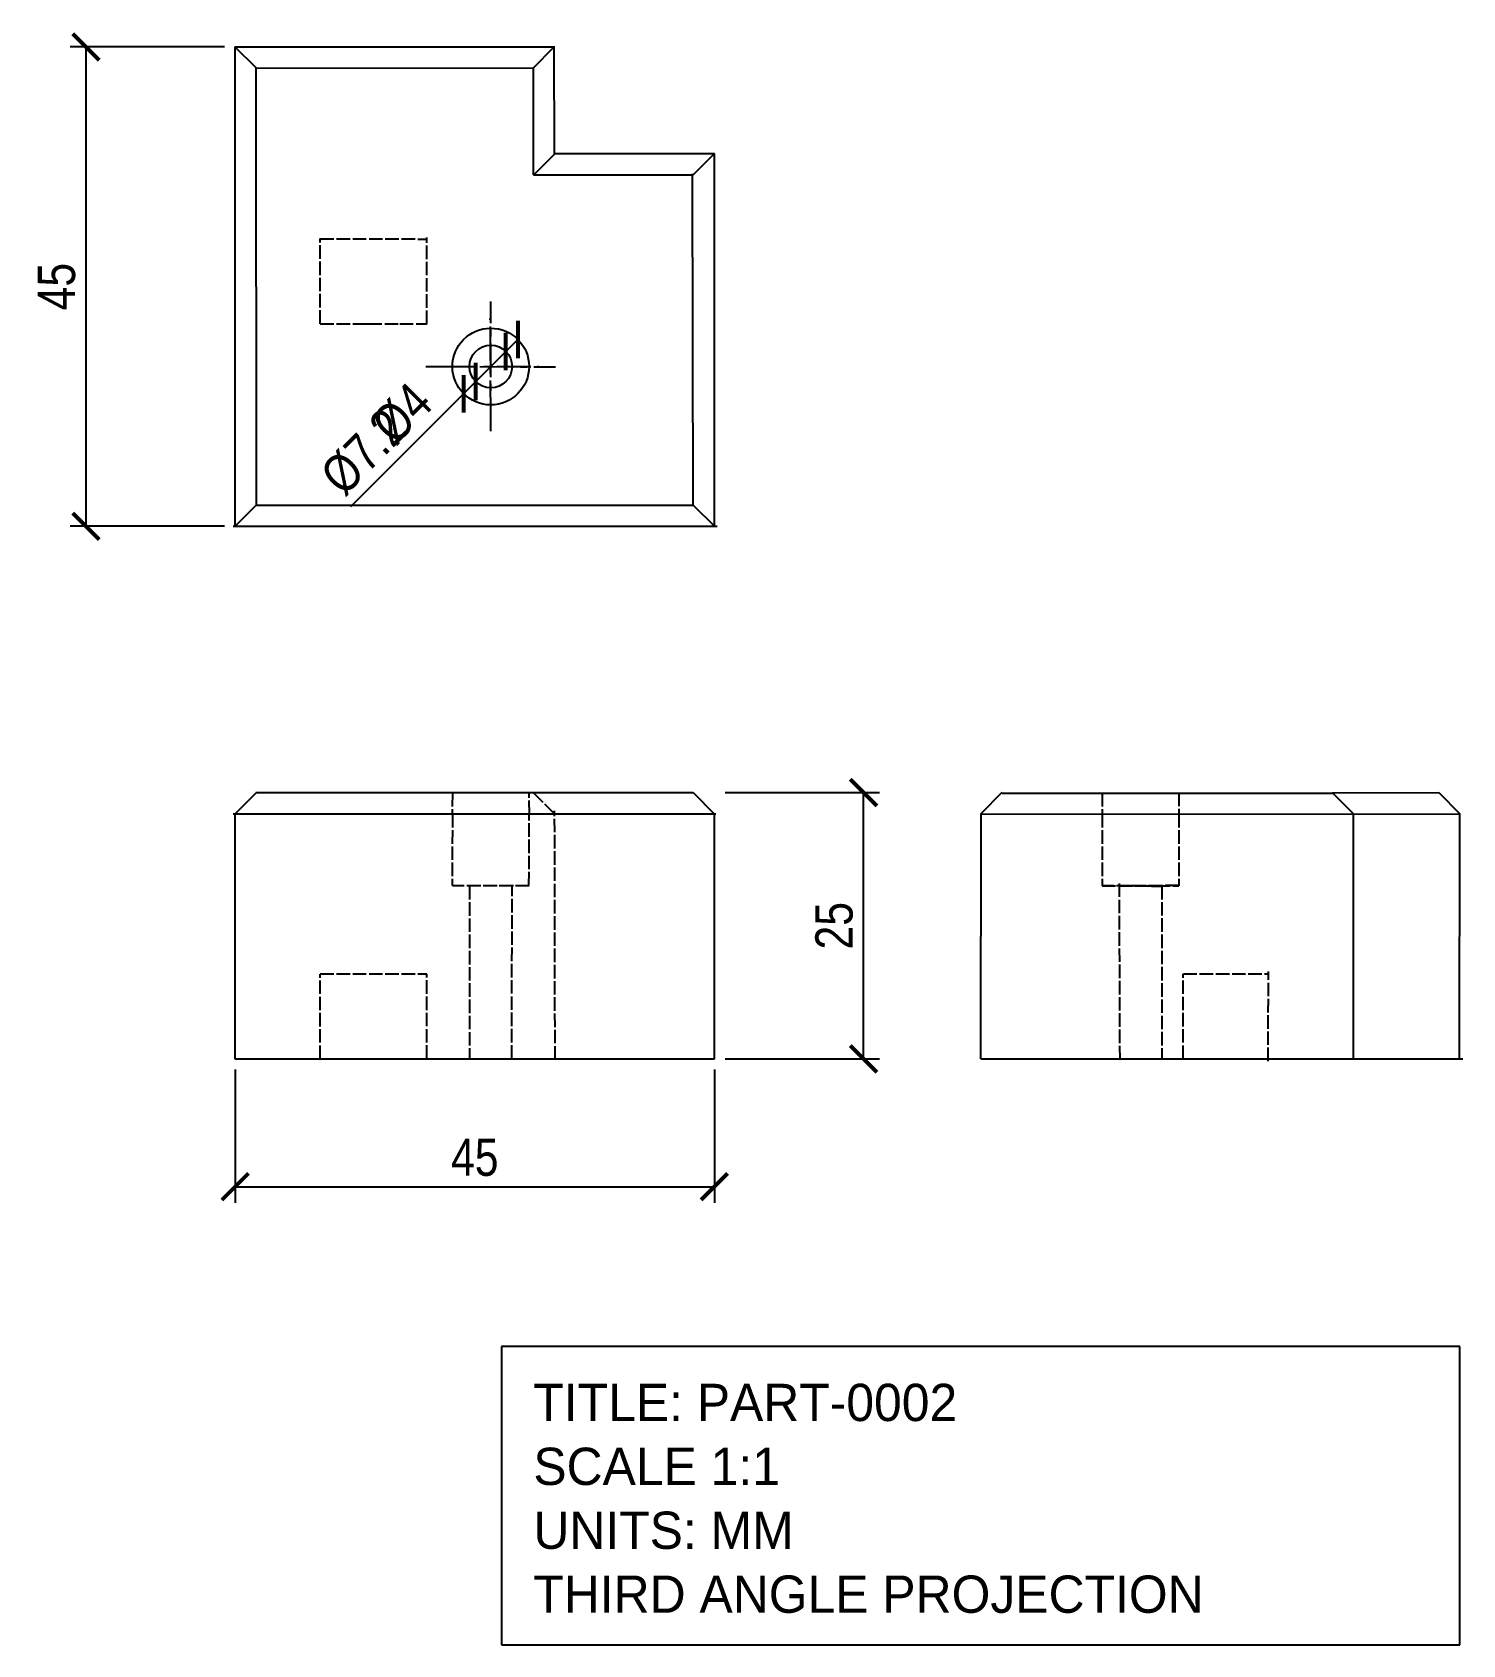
# Model space of a CAD drawing. Extents: x -19 to 115, y -55 to 96.
import ezdxf

# ---------------------------------------------------------------- set-up
doc = ezdxf.new("R2010")
doc.units = 0
doc.linetypes.add('CENTER', pattern=[5.08, 3.175, -0.635, 0.635, -0.635])
doc.linetypes.add('DASHED', pattern=[1.524, 1.27, -0.254])
for name, color, linetype in [('CENTER', 1, 'CENTER'), ('DIM', 3, 'CONTINUOUS'), ('HIDDEN', 8, 'DASHED'), ('TITLE', 5, 'CONTINUOUS'), ('VISIBLE', 7, 'CONTINUOUS')]:
    doc.layers.add(name, color=color, linetype=linetype)
doc.styles.add('OpenSansCondensed-Light', font='OpenSansCondensed-Light.ttf')
doc.dimstyles.new('EZDXF', dxfattribs={"dimtxt": 0.25, "dimasz": 0.175, "dimexe": 0.375, "dimexo": 0.125, "dimgap": 0.1, "dimtad": 1, "dimlfac": 100, "dimzin": 12, "dimdsep": 46, "dimtxsty": 'OpenSansCondensed-Light', "dimblk": 'ARCHTICK', "dimcen": 2.5, "dimazin": 3, "dimtfac": 0.5, "dimtmove": 2, "dimatfit": 3})

# ---------------------------------------------------------------- blocks, each defined once
blk = doc.blocks.new('_ARCHTICK')
at = {"color": 0, "linetype": 'BYBLOCK', "const_width": 0.15}
blk.add_lwpolyline([(-0.5, -0.5), (0.5, 0.5)], dxfattribs=at)

msp = doc.modelspace()

# ---------------------------------------------------------------- linework, layer by layer
at = {"layer": 'CENTER', "linetype": 'CENTER'}
for p, q in [((24.02, 58.92), (24, 71.1)), ((24, 60.5), (23.96, 69.5)), ((17.9, 65), (30.07, 64.98)), ((19.5, 65), (28.5, 65))]:
    msp.add_line(p, q, dxfattribs=at)
at = {"layer": 'HIDDEN', "linetype": 'DASHED'}
for p, q in [((7.97, 69.02), (7.97, 77.01)), ((8, 77), (18, 76.97)), ((18, 68.99), (18, 77.11)), ((8, 69), (11.36, 69)), ((11.34, 69), (12.52, 69)), ((12.52, 69), (15.46, 69)), ((15.46, 69), (18, 69)), ((20.41, 24.96), (20.37, 23.03)), ((27.63, 22.99), (27.6, 25.03)), ((27.98, 25.01), (30.03, 22.97)), ((81.42, 24.96), (81.4, 23)), ((88.6, 25), (88.6, 23)), ((20.4, 23), (20.38, 16.29)), ((27.59, 16.28), (27.6, 23)), ((30.04, -0.06), (30, 23.29)), ((81.4, 23), (81.4, 16.25)), ((88.6, 23), (88.6, 16.25)), ((27.6, 16.25), (20.4, 16.25)), ((26.13, 16.25), (21.97, 16.25)), ((21.99, 16.24), (22, 0)), ((25.99, 0.03), (26, 16.25)), ((88.59, 16.27), (81.4, 16.25)), ((81.4, 16.25), (85, 16.25)), ((82.99, 16.47), (83.05, -0.18)), ((83, 16.25), (87, 16.22)), ((85.03, 16.24), (83.05, 16.26)), ((87, 16.25), (85, 16.25)), ((85, 16.25), (88.6, 16.25)), ((87, 16.25), (87, 0)), ((7.98, 0), (7.97, 7.96)), ((8, 8), (18, 8)), ((18.01, 0.01), (18.01, 7.96)), ((89, 0), (89, 8)), ((89.03, 7.99), (97, 8)), ((97, -0.21), (97.01, 8.22))]:
    msp.add_line(p, q, dxfattribs=at)
at = {"layer": 'TITLE', "linetype": 'CONTINUOUS'}
for p, q in [((115, -27), (25, -27)), ((25, -27), (25, -55)), ((115, -55), (115, -27)), ((25, -55), (115, -55))]:
    msp.add_line(p, q, dxfattribs=at)
at = {"layer": 'VISIBLE', "linetype": 'CONTINUOUS'}
for p, q in [((2, 93), (-0.02, 95.02)), ((0, 50), (0, 95)), ((0, 95), (30.01, 95)), ((27.99, 93.01), (29.96, 95)), ((30, 85), (29.96, 94.98)), ((2.02, 51.98), (1.98, 93)), ((2.02, 93.03), (28, 93)), ((28, 83), (28, 93)), ((28.01, 82.98), (30.03, 84.97)), ((30, 85), (45, 85)), ((43, 83), (45, 85)), ((45.01, 70.42), (45, 85)), ((28, 83), (43, 83)), ((42.99, 51.89), (42.95, 83.09)), ((45, 63.59), (45, 70.45)), ((45, 50), (45, 63.59)), ((0, 50), (2, 52.01)), ((2, 52), (43, 52)), ((43, 52), (45, 50)), ((-0.17, 50), (45.26, 50)), ((0, 23), (2.01, 25.02)), ((1.96, 25.02), (43, 25)), ((43, 25), (45, 22.97)), ((72, 25), (70, 23)), ((72.01, 24.95), (103.02, 24.96)), ((102.99, 24.98), (113, 25)), ((103.01, 25), (105, 23)), ((113, 25), (115, 23)), ((-0.17, 23.02), (45.14, 23)), ((0, 0), (0, 23)), ((45, 0), (45.02, 23.03)), ((69.98, 22.99), (105.02, 23)), ((70, 0), (70.04, 23)), ((104.98, 22.98), (114.99, 23.01)), ((105, 0), (105, 23)), ((114.96, -0.02), (114.99, 23.01)), ((-0.03, 0.02), (34.82, 0)), ((34.7, 0.01), (45, 0.02)), ((70, 0), (105, 0)), ((104.88, 0), (115.26, 0))]:
    msp.add_line(p, q, dxfattribs=at)
for radius in [3.6, 2]:
    msp.add_circle((24, 65), radius, dxfattribs=at)

# ---------------------------------------------------------------- texts
at = {"layer": 'TITLE'}
for s, p in [('TITLE: PART-0002', (28, -34)), ('SCALE 1:1', (28, -40)), ('UNITS: MM', (28, -46)), ('THIRD ANGLE PROJECTION', (28, -52))]:
    msp.add_text(s, height=3.5, dxfattribs=at).set_placement(p)

# ---------------------------------------------------------------- dimensions: what is measured, and where the dimension line sits
at = {"layer": 'DIM'}
for base, p1, p2 in [((-14, 50), (0, 50), (0, 95)), ((59, 0), (45, 0), (45, 25))]:
    msp.add_linear_dim(base=base, p1=p1, p2=p2, angle=90, dimstyle='EZDXF', override={"dimtxt": 3.5, "dimasz": 2.5, "dimexe": 1.5, "dimexo": 1, "dimgap": 1, "dimdec": 1, "dimlfac": 1, "dimzin": 8}, dxfattribs=at).render()
for p1, p2 in [((26.55, 67.55), (21.45, 62.45)), ((25.41, 66.41), (22.59, 63.59))]:
    msp.add_diameter_dim_2p(p1=p1, p2=p2, dimstyle='EZDXF', override={"dimtxt": 3.5, "dimasz": 2.5, "dimexe": 1.5, "dimexo": 1, "dimgap": 1, "dimdec": 1, "dimlfac": 1, "dimzin": 8}, dxfattribs=at).render()
msp.add_linear_dim(base=(0, -12), p1=(0, 0), p2=(45, 0), dimstyle='EZDXF', override={"dimtxt": 3.5, "dimasz": 2.5, "dimexe": 1.5, "dimexo": 1, "dimgap": 1, "dimdec": 1, "dimlfac": 1, "dimzin": 8}, dxfattribs=at).render()

doc.saveas('drawing.dxf')
